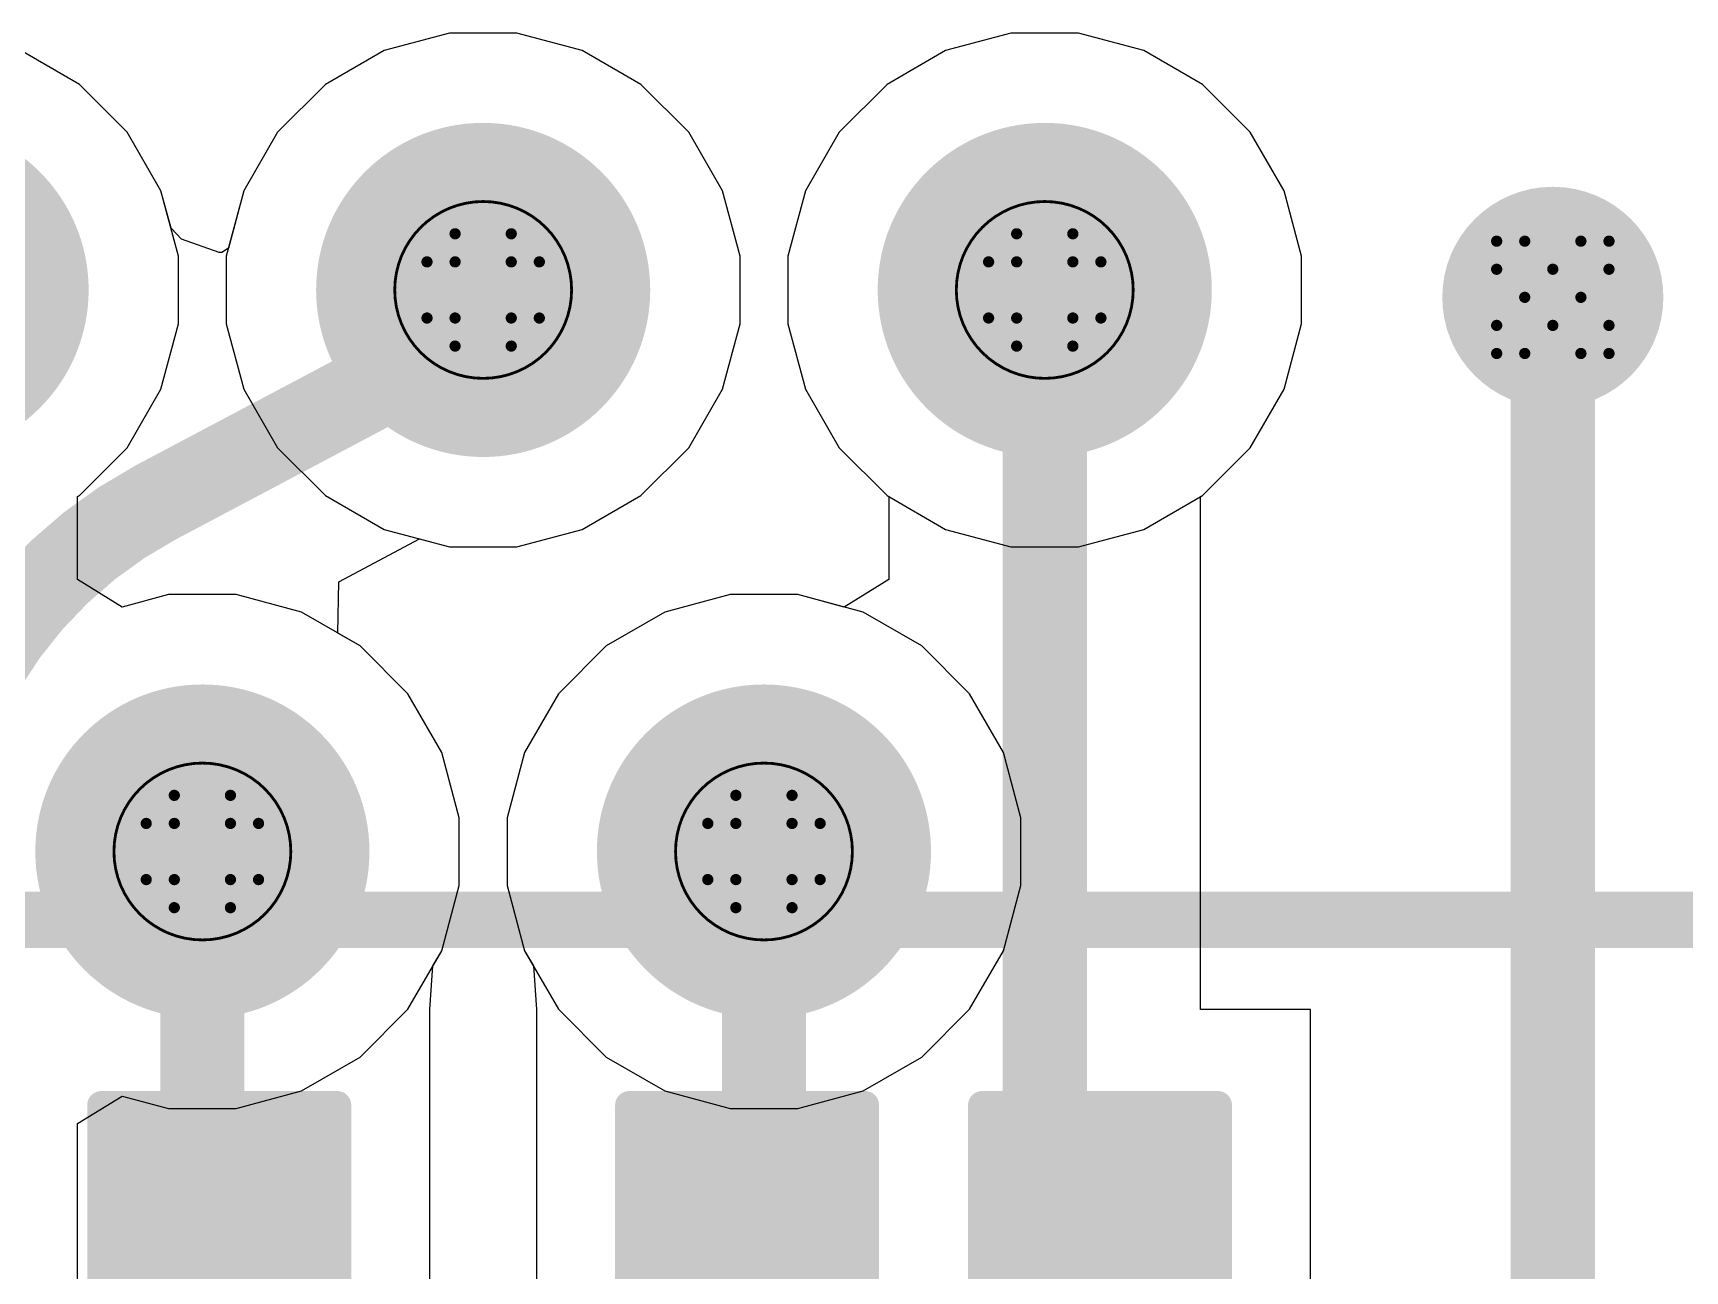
# Model space of a CAD drawing. Header units: inches. Extents: x 0 to 289, y 0 to 168.
# Drawn here: x 120.5 to 127.97, y 68.34 to 73.94 of the extents above; entities that cross this region are included whole.
import ezdxf

# ---------------------------------------------------------------- set-up
doc = ezdxf.new("R2010")
doc.units = ezdxf.units.IN
for name, color, linetype in [('Bottom Layer', 5, 'Continuous'), ('Bottom Overlay', 54, 'Continuous'), ('Bottom Paste', 16, 'Continuous'), ('Bottom Solder', 6, 'Continuous'), ('Dimension', 6, 'Continuous'), ('Drill Drawing', 1, 'Continuous'), ('Multi-Layer', 9, 'Continuous'), ('Pad Holes', 156, 'Continuous'), ('Top Layer', 1, 'Continuous'), ('Top Solder', 216, 'Continuous'), ('Via Holes', 16, 'Continuous')]:
    doc.layers.add(name, color=color, linetype=linetype)

# ---------------------------------------------------------------- blocks, each defined once
blk = doc.blocks.new('R___0603_B_8')
at = {"layer": 'Bottom Layer'}
for points in [[(-1.143, -0.4445), (-1.143, 0.4445), (-0.381, 0.4445), (-0.381, -0.4445)], [(0.381, -0.4445), (0.381, 0.4445), (1.143, 0.4445), (1.143, -0.4445)]]:
    blk.add_hatch(color=5, dxfattribs=at).paths.add_polyline_path(points)
at = {"layer": 'Bottom Paste'}
for points in [[(-1.143, -0.4445), (-1.143, 0.4445), (-0.381, 0.4445), (-0.381, -0.4445)], [(0.381, -0.4445), (0.381, 0.4445), (1.143, 0.4445), (1.143, -0.4445)]]:
    blk.add_hatch(color=16, dxfattribs=at).paths.add_polyline_path(points)
at = {"layer": 'Bottom Solder'}
for points in [[(-1.2446, -0.5461), (-1.2446, 0.5461), (-0.2794, 0.5461), (-0.2794, -0.5461)], [(0.2794, -0.5461), (0.2794, 0.5461), (1.2446, 0.5461), (1.2446, -0.5461)]]:
    blk.add_hatch(color=6, dxfattribs=at).paths.add_polyline_path(points)
at = {"layer": 'Bottom Overlay'}
for points in [[(-1.2192, -0.5334, 0.127, 0.127, 0), (-1.2192, 0.5334, 0.127, 0.127, 0)], [(1.2192, 0.5334, 0.127, 0.127, 0), (-1.2192, 0.5334, 0.127, 0.127, 0)], [(1.2192, -0.5334, 0.127, 0.127, 0), (1.2192, 0.5334, 0.127, 0.127, 0)], [(1.2192, -0.5334, 0.127, 0.127, 0), (-1.2192, -0.5334, 0.127, 0.127, 0)]]:
    blk.add_lwpolyline(points, format="xyseb", dxfattribs=at)
for points in [[(-1.25095, 0.5334, 0.0635, 0.0635, 1), (-1.18745, 0.5334, 0.0635, 0.0635, 1)], [(-1.25095, 0.5334, 0.0635, 0.0635, 1), (-1.18745, 0.5334, 0.0635, 0.0635, 1)], [(1.18745, 0.5334, 0.0635, 0.0635, 1), (1.25095, 0.5334, 0.0635, 0.0635, 1)], [(1.18745, 0.5334, 0.0635, 0.0635, 1), (1.25095, 0.5334, 0.0635, 0.0635, 1)], [(-1.25095, -0.5334, 0.0635, 0.0635, 1), (-1.18745, -0.5334, 0.0635, 0.0635, 1)], [(-1.25095, -0.5334, 0.0635, 0.0635, 1), (-1.18745, -0.5334, 0.0635, 0.0635, 1)], [(1.18745, -0.5334, 0.0635, 0.0635, 1), (1.25095, -0.5334, 0.0635, 0.0635, 1)], [(1.18745, -0.5334, 0.0635, 0.0635, 1), (1.25095, -0.5334, 0.0635, 0.0635, 1)]]:
    blk.add_lwpolyline(points, format="xyseb", close=True, dxfattribs=at)
blk = doc.blocks.new('R___0603_B_11')
at = {"layer": 'Bottom Layer'}
for points in [[(-1.143, -0.4445), (-1.143, 0.4445), (-0.381, 0.4445), (-0.381, -0.4445)], [(0.381, -0.4445), (0.381, 0.4445), (1.143, 0.4445), (1.143, -0.4445)]]:
    blk.add_hatch(color=5, dxfattribs=at).paths.add_polyline_path(points)
at = {"layer": 'Bottom Paste'}
for points in [[(-1.143, -0.4445), (-1.143, 0.4445), (-0.381, 0.4445), (-0.381, -0.4445)], [(0.381, -0.4445), (0.381, 0.4445), (1.143, 0.4445), (1.143, -0.4445)]]:
    blk.add_hatch(color=16, dxfattribs=at).paths.add_polyline_path(points)
at = {"layer": 'Bottom Solder'}
for points in [[(-1.2446, -0.5461), (-1.2446, 0.5461), (-0.2794, 0.5461), (-0.2794, -0.5461)], [(0.2794, -0.5461), (0.2794, 0.5461), (1.2446, 0.5461), (1.2446, -0.5461)]]:
    blk.add_hatch(color=6, dxfattribs=at).paths.add_polyline_path(points)
at = {"layer": 'Bottom Overlay'}
for points in [[(-1.2192, -0.5334, 0.127, 0.127, 0), (-1.2192, 0.5334, 0.127, 0.127, 0)], [(1.2192, 0.5334, 0.127, 0.127, 0), (-1.2192, 0.5334, 0.127, 0.127, 0)], [(1.2192, -0.5334, 0.127, 0.127, 0), (1.2192, 0.5334, 0.127, 0.127, 0)], [(1.2192, -0.5334, 0.127, 0.127, 0), (-1.2192, -0.5334, 0.127, 0.127, 0)]]:
    blk.add_lwpolyline(points, format="xyseb", dxfattribs=at)
for points in [[(-1.25095, 0.5334, 0.0635, 0.0635, 1), (-1.18745, 0.5334, 0.0635, 0.0635, 1)], [(-1.25095, 0.5334, 0.0635, 0.0635, 1), (-1.18745, 0.5334, 0.0635, 0.0635, 1)], [(1.18745, 0.5334, 0.0635, 0.0635, 1), (1.25095, 0.5334, 0.0635, 0.0635, 1)], [(1.18745, 0.5334, 0.0635, 0.0635, 1), (1.25095, 0.5334, 0.0635, 0.0635, 1)], [(-1.25095, -0.5334, 0.0635, 0.0635, 1), (-1.18745, -0.5334, 0.0635, 0.0635, 1)], [(-1.25095, -0.5334, 0.0635, 0.0635, 1), (-1.18745, -0.5334, 0.0635, 0.0635, 1)], [(1.18745, -0.5334, 0.0635, 0.0635, 1), (1.25095, -0.5334, 0.0635, 0.0635, 1)], [(1.18745, -0.5334, 0.0635, 0.0635, 1), (1.25095, -0.5334, 0.0635, 0.0635, 1)]]:
    blk.add_lwpolyline(points, format="xyseb", close=True, dxfattribs=at)
blk = doc.blocks.new('R___0603_B_13')
at = {"layer": 'Bottom Layer'}
for points in [[(-1.143, -0.4445), (-1.143, 0.4445), (-0.381, 0.4445), (-0.381, -0.4445)], [(0.381, -0.4445), (0.381, 0.4445), (1.143, 0.4445), (1.143, -0.4445)]]:
    blk.add_hatch(color=5, dxfattribs=at).paths.add_polyline_path(points)
at = {"layer": 'Bottom Paste'}
for points in [[(-1.143, -0.4445), (-1.143, 0.4445), (-0.381, 0.4445), (-0.381, -0.4445)], [(0.381, -0.4445), (0.381, 0.4445), (1.143, 0.4445), (1.143, -0.4445)]]:
    blk.add_hatch(color=16, dxfattribs=at).paths.add_polyline_path(points)
at = {"layer": 'Bottom Solder'}
for points in [[(-1.2446, -0.5461), (-1.2446, 0.5461), (-0.2794, 0.5461), (-0.2794, -0.5461)], [(0.2794, -0.5461), (0.2794, 0.5461), (1.2446, 0.5461), (1.2446, -0.5461)]]:
    blk.add_hatch(color=6, dxfattribs=at).paths.add_polyline_path(points)
at = {"layer": 'Bottom Overlay'}
for points in [[(-1.2192, -0.5334, 0.127, 0.127, 0), (-1.2192, 0.5334, 0.127, 0.127, 0)], [(1.2192, 0.5334, 0.127, 0.127, 0), (-1.2192, 0.5334, 0.127, 0.127, 0)], [(1.2192, -0.5334, 0.127, 0.127, 0), (1.2192, 0.5334, 0.127, 0.127, 0)], [(1.2192, -0.5334, 0.127, 0.127, 0), (-1.2192, -0.5334, 0.127, 0.127, 0)]]:
    blk.add_lwpolyline(points, format="xyseb", dxfattribs=at)
for points in [[(-1.25095, 0.5334, 0.0635, 0.0635, 1), (-1.18745, 0.5334, 0.0635, 0.0635, 1)], [(-1.25095, 0.5334, 0.0635, 0.0635, 1), (-1.18745, 0.5334, 0.0635, 0.0635, 1)], [(1.18745, 0.5334, 0.0635, 0.0635, 1), (1.25095, 0.5334, 0.0635, 0.0635, 1)], [(1.18745, 0.5334, 0.0635, 0.0635, 1), (1.25095, 0.5334, 0.0635, 0.0635, 1)], [(-1.25095, -0.5334, 0.0635, 0.0635, 1), (-1.18745, -0.5334, 0.0635, 0.0635, 1)], [(-1.25095, -0.5334, 0.0635, 0.0635, 1), (-1.18745, -0.5334, 0.0635, 0.0635, 1)], [(1.18745, -0.5334, 0.0635, 0.0635, 1), (1.25095, -0.5334, 0.0635, 0.0635, 1)], [(1.18745, -0.5334, 0.0635, 0.0635, 1), (1.25095, -0.5334, 0.0635, 0.0635, 1)]]:
    blk.add_lwpolyline(points, format="xyseb", close=True, dxfattribs=at)
blk = doc.blocks.new('NE8FBV_C5_LED_53')
at = {"layer": 'Bottom Layer'}
h = blk.add_hatch(color=5, dxfattribs=at)
edge = h.paths.add_edge_path()
edge.add_arc((-0.325, -1.36), 0.654, 0, 360)
h = blk.add_hatch(color=5, dxfattribs=at)
edge = h.paths.add_edge_path()
edge.add_arc((2.215, -1.36), 0.654, 0, 360)
h = blk.add_hatch(color=5, dxfattribs=at)
edge = h.paths.add_edge_path()
edge.add_arc((4.755, -1.36), 0.654, 0, 360)
h = blk.add_hatch(color=5, dxfattribs=at)
edge = h.paths.add_edge_path()
edge.add_arc((0.945, -3.9), 0.654, 0, 360)
h = blk.add_hatch(color=5, dxfattribs=at)
edge = h.paths.add_edge_path()
edge.add_arc((3.485, -3.9), 0.654, 0, 360)
at = {"layer": 'Bottom Solder'}
h = blk.add_hatch(color=6, dxfattribs=at)
edge = h.paths.add_edge_path()
edge.add_arc((-0.325, -1.36), 0.7556, 0, 360)
h = blk.add_hatch(color=6, dxfattribs=at)
edge = h.paths.add_edge_path()
edge.add_arc((2.215, -1.36), 0.7556, 0, 360)
h = blk.add_hatch(color=6, dxfattribs=at)
edge = h.paths.add_edge_path()
edge.add_arc((4.755, -1.36), 0.7556, 0, 360)
h = blk.add_hatch(color=6, dxfattribs=at)
edge = h.paths.add_edge_path()
edge.add_arc((0.945, -3.9), 0.7556, 0, 360)
h = blk.add_hatch(color=6, dxfattribs=at)
edge = h.paths.add_edge_path()
edge.add_arc((3.485, -3.9), 0.7556, 0, 360)
at = {"layer": 'Multi-Layer'}
h = blk.add_hatch(color=9, dxfattribs=at)
edge = h.paths.add_edge_path()
edge.add_arc((-0.325, -1.36), 0.654, 0, 360)
h = blk.add_hatch(color=9, dxfattribs=at)
edge = h.paths.add_edge_path()
edge.add_arc((2.215, -1.36), 0.654, 0, 360)
h = blk.add_hatch(color=9, dxfattribs=at)
edge = h.paths.add_edge_path()
edge.add_arc((4.755, -1.36), 0.654, 0, 360)
h = blk.add_hatch(color=9, dxfattribs=at)
edge = h.paths.add_edge_path()
edge.add_arc((0.945, -3.9), 0.654, 0, 360)
h = blk.add_hatch(color=9, dxfattribs=at)
edge = h.paths.add_edge_path()
edge.add_arc((3.485, -3.9), 0.654, 0, 360)
at = {"layer": 'Pad Holes'}
h = blk.add_hatch(color=7, dxfattribs=at)
edge = h.paths.add_edge_path()
edge.add_arc((2.215, -1.36), 0.4, 0, 360)
h = blk.add_hatch(color=7, dxfattribs=at)
edge = h.paths.add_edge_path()
edge.add_arc((4.755, -1.36), 0.4, 0, 360)
h = blk.add_hatch(color=7, dxfattribs=at)
edge = h.paths.add_edge_path()
edge.add_arc((0.945, -3.9), 0.4, 0, 360)
h = blk.add_hatch(color=7, dxfattribs=at)
edge = h.paths.add_edge_path()
edge.add_arc((3.485, -3.9), 0.4, 0, 360)
at = {"layer": 'Top Layer'}
h = blk.add_hatch(color=1, dxfattribs=at)
edge = h.paths.add_edge_path()
edge.add_arc((-0.325, -1.36), 0.654, 0, 360)
h = blk.add_hatch(color=1, dxfattribs=at)
edge = h.paths.add_edge_path()
edge.add_arc((2.215, -1.36), 0.654, 0, 360)
h = blk.add_hatch(color=1, dxfattribs=at)
edge = h.paths.add_edge_path()
edge.add_arc((4.755, -1.36), 0.654, 0, 360)
h = blk.add_hatch(color=1, dxfattribs=at)
edge = h.paths.add_edge_path()
edge.add_arc((0.945, -3.9), 0.654, 0, 360)
h = blk.add_hatch(color=1, dxfattribs=at)
edge = h.paths.add_edge_path()
edge.add_arc((3.485, -3.9), 0.654, 0, 360)
at = {"layer": 'Top Solder'}
h = blk.add_hatch(color=216, dxfattribs=at)
edge = h.paths.add_edge_path()
edge.add_arc((-0.325, -1.36), 0.7556, 0, 360)
h = blk.add_hatch(color=216, dxfattribs=at)
edge = h.paths.add_edge_path()
edge.add_arc((2.215, -1.36), 0.7556, 0, 360)
h = blk.add_hatch(color=216, dxfattribs=at)
edge = h.paths.add_edge_path()
edge.add_arc((4.755, -1.36), 0.7556, 0, 360)
h = blk.add_hatch(color=216, dxfattribs=at)
edge = h.paths.add_edge_path()
edge.add_arc((0.945, -3.9), 0.7556, 0, 360)
h = blk.add_hatch(color=216, dxfattribs=at)
edge = h.paths.add_edge_path()
edge.add_arc((3.485, -3.9), 0.7556, 0, 360)

msp = doc.modelspace()

# ---------------------------------------------------------------- hatches: boundary and pattern name
at = {"layer": 'Bottom Layer'}
h = msp.add_hatch(color=5, dxfattribs=at)
edge = h.paths.add_edge_path()
edge.add_arc((127.373, 72.7416), 0.5, 0, 360)
at = {"layer": 'Top Layer'}
h = msp.add_hatch(color=1, dxfattribs=at)
edge = h.paths.add_edge_path()
edge.add_arc((127.373, 72.7416), 0.5, 0, 360)
at = {"layer": 'Via Holes'}
h = msp.add_hatch(color=7, dxfattribs=at)
edge = h.paths.add_edge_path()
edge.add_arc((127.373, 72.7416), 0.25, 0, 360)

# ---------------------------------------------------------------- linework, layer by layer
at = {"layer": 'Bottom Layer'}
for p, q in [((122.382, 73.937), (122.0865, 73.8578)), ((122.688, 73.937), (122.382, 73.937)), ((122.9835, 73.8578), (122.688, 73.937)), ((124.922, 73.937), (124.6265, 73.8578)), ((125.228, 73.937), (124.922, 73.937)), ((125.5235, 73.8578), (125.228, 73.937)), ((120.7085, 73.7048), (120.4435, 73.8578)), ((122.0865, 73.8578), (121.8215, 73.7048)), ((123.2485, 73.7048), (122.9835, 73.8578)), ((124.6265, 73.8578), (124.3615, 73.7048)), ((125.7885, 73.7048), (125.5235, 73.8578)), ((120.9248, 73.4885), (120.7085, 73.7048)), ((121.8215, 73.7048), (121.6052, 73.4885)), ((123.4648, 73.4885), (123.2485, 73.7048)), ((124.3615, 73.7048), (124.1452, 73.4885)), ((126.0048, 73.4885), (125.7885, 73.7048)), ((121.0778, 73.2235), (120.9248, 73.4885)), ((121.6052, 73.4885), (121.4522, 73.2235)), ((123.6178, 73.2235), (123.4648, 73.4885)), ((124.1452, 73.4885), (123.9922, 73.2235)), ((126.1578, 73.2235), (126.0048, 73.4885)), ((121.157, 72.928), (121.0778, 73.2235)), ((121.4522, 73.2235), (121.373, 72.928)), ((123.697, 72.928), (123.6178, 73.2235)), ((123.9922, 73.2235), (123.913, 72.928)), ((126.237, 72.928), (126.1578, 73.2235)), ((121.157, 72.622), (121.157, 72.928)), ((121.373, 72.928), (121.373, 72.622)), ((123.697, 72.622), (123.697, 72.928)), ((123.913, 72.928), (123.913, 72.622)), ((126.237, 72.622), (126.237, 72.928)), ((121.0778, 72.3265), (121.157, 72.622)), ((121.373, 72.622), (121.4522, 72.3265)), ((123.6178, 72.3265), (123.697, 72.622)), ((123.913, 72.622), (123.9922, 72.3265)), ((126.1578, 72.3265), (126.237, 72.622)), ((120.9248, 72.0615), (121.0778, 72.3265)), ((121.4522, 72.3265), (121.6052, 72.0615)), ((123.4648, 72.0615), (123.6178, 72.3265)), ((123.9922, 72.3265), (124.1452, 72.0615)), ((126.0048, 72.0615), (126.1578, 72.3265)), ((120.7085, 71.8452), (120.9248, 72.0615)), ((121.6052, 72.0615), (121.8215, 71.8452)), ((123.2485, 71.8452), (123.4648, 72.0615)), ((124.1452, 72.0615), (124.3615, 71.8452)), ((125.7885, 71.8452), (126.0048, 72.0615)), ((120.6995, 71.84), (120.7085, 71.8452)), ((120.6995, 71.4647), (120.6995, 71.84)), ((121.8215, 71.8452), (122.0865, 71.6922)), ((122.9835, 71.6922), (123.2485, 71.8452)), ((124.3615, 71.8452), (124.3705, 71.84)), ((124.3705, 71.84), (124.3705, 71.4647)), ((125.7795, 71.84), (125.7885, 71.8452)), ((125.7795, 69.5198), (125.7795, 71.84)), ((122.0865, 71.6922), (122.382, 71.613)), ((122.688, 71.613), (122.9835, 71.6922)), ((122.382, 71.613), (122.688, 71.613)), ((120.9027, 71.3409), (120.6995, 71.4647)), ((124.3705, 71.4647), (124.1673, 71.3409)), ((121.112, 71.397), (120.9027, 71.3409)), ((121.418, 71.397), (121.112, 71.397)), ((121.7135, 71.3178), (121.418, 71.397)), ((123.652, 71.397), (123.3565, 71.3178)), ((123.958, 71.397), (123.652, 71.397)), ((124.1673, 71.3409), (123.958, 71.397)), ((121.9785, 71.1648), (121.7135, 71.3178)), ((123.3565, 71.3178), (123.0915, 71.1648)), ((122.1948, 70.9485), (121.9785, 71.1648)), ((123.0915, 71.1648), (122.8752, 70.9485)), ((122.3478, 70.6835), (122.1948, 70.9485)), ((122.8752, 70.9485), (122.7222, 70.6835)), ((122.427, 70.388), (122.3478, 70.6835)), ((122.7222, 70.6835), (122.643, 70.388)), ((122.427, 70.082), (122.427, 70.388)), ((122.643, 70.388), (122.643, 70.082)), ((122.3478, 69.7865), (122.427, 70.082)), ((122.643, 70.082), (122.7222, 69.7865)), ((122.3078, 69.7172), (122.3478, 69.7865)), ((122.7222, 69.7865), (122.7622, 69.7172)), ((122.2937, 69.5198), (122.3078, 69.7172)), ((122.7622, 69.7172), (122.7763, 69.5198)), ((122.2937, 67.7418), (122.2937, 69.5198)), ((122.2937, 69.5198), (122.2937, 69.5198)), ((122.2937, 69.5198), (122.2937, 69.5198)), ((122.7763, 69.5198), (122.7763, 69.5198)), ((122.7763, 69.5198), (122.7763, 69.5198)), ((122.7763, 69.5198), (122.7763, 67.7418)), ((126.2775, 69.5198), (125.7795, 69.5198)), ((126.2775, 67.7418), (126.2775, 69.5198))]:
    msp.add_line(p, q, dxfattribs=at)
for points in [[(125.075, 68.8808, 0.381, 0.381, 0), (125.075, 72.775, 0.381, 0.381, 0)], [(127.373, 67.183, 0.381, 0.381, 0), (127.373, 72.7416, 0.381, 0.381, 0)], [(121.265, 68.707, 0.381, 0.381, 0), (121.265, 70.235, 0.381, 0.381, 0)], [(123.805, 68.707, 0.381, 0.381, 0), (123.805, 70.235, 0.381, 0.381, 0)], [(125.075, 68.8808, 0.381, 0.381, 0), (125.325, 68.6308, 0.381, 0.381, 0)], [(121.265, 68.707, 0.381, 0.381, 0), (121.3412, 68.6308, 0.381, 0.381, 0)], [(123.7288, 68.6308, 0.381, 0.381, 0), (123.805, 68.707, 0.381, 0.381, 0)]]:
    msp.add_lwpolyline(points, format="xyseb", dxfattribs=at)
for points in [[(124.9798, 72.775, 0.1905, 0.1905, 1), (125.1703, 72.775, 0.1905, 0.1905, 1)], [(127.2777, 72.7416, 0.1905, 0.1905, 1), (127.4682, 72.7416, 0.1905, 0.1905, 1)], [(121.1698, 70.235, 0.1905, 0.1905, 1), (121.3603, 70.235, 0.1905, 0.1905, 1)], [(123.7098, 70.235, 0.1905, 0.1905, 1), (123.9003, 70.235, 0.1905, 0.1905, 1)], [(124.9798, 68.8808, 0.1905, 0.1905, 1), (125.1703, 68.8808, 0.1905, 0.1905, 1)], [(124.9798, 68.8808, 0.1905, 0.1905, 1), (125.1703, 68.8808, 0.1905, 0.1905, 1)], [(121.1698, 68.707, 0.1905, 0.1905, 1), (121.3603, 68.707, 0.1905, 0.1905, 1)], [(121.1698, 68.707, 0.1905, 0.1905, 1), (121.3603, 68.707, 0.1905, 0.1905, 1)], [(123.7098, 68.707, 0.1905, 0.1905, 1), (123.9003, 68.707, 0.1905, 0.1905, 1)], [(123.7098, 68.707, 0.1905, 0.1905, 1), (123.9003, 68.707, 0.1905, 0.1905, 1)], [(121.246, 68.6308, 0.1905, 0.1905, 1), (121.4365, 68.6308, 0.1905, 0.1905, 1)], [(123.6336, 68.6308, 0.1905, 0.1905, 1), (123.8241, 68.6308, 0.1905, 0.1905, 1)], [(125.2297, 68.6308, 0.1905, 0.1905, 1), (125.4202, 68.6308, 0.1905, 0.1905, 1)]]:
    msp.add_lwpolyline(points, format="xyseb", close=True, dxfattribs=at)
at = {"layer": 'Bottom Overlay'}
msp.add_lwpolyline([(117.1702, 69.9262, 0.254, 0.254, 0), (129.54, 69.9262, 0.254, 0.254, 0)], format="xyseb", dxfattribs=at)
at = {"layer": 'Dimension'}
for points in [[(122.935, 72.775, 0.0127, 0.0127, 1), (122.135, 72.775, 0.0127, 0.0127, 1)], [(125.475, 72.775, 0.0127, 0.0127, 1), (124.675, 72.775, 0.0127, 0.0127, 1)], [(122.1318, 72.775, 0.00635, 0.00635, 1), (122.1382, 72.775, 0.00635, 0.00635, 1)], [(122.9318, 72.775, 0.00635, 0.00635, 1), (122.9382, 72.775, 0.00635, 0.00635, 1)], [(124.6718, 72.775, 0.00635, 0.00635, 1), (124.6782, 72.775, 0.00635, 0.00635, 1)], [(125.4718, 72.775, 0.00635, 0.00635, 1), (125.4782, 72.775, 0.00635, 0.00635, 1)], [(121.665, 70.235, 0.0127, 0.0127, 1), (120.865, 70.235, 0.0127, 0.0127, 1)], [(124.205, 70.235, 0.0127, 0.0127, 1), (123.405, 70.235, 0.0127, 0.0127, 1)], [(120.8618, 70.235, 0.00635, 0.00635, 1), (120.8682, 70.235, 0.00635, 0.00635, 1)], [(121.6618, 70.235, 0.00635, 0.00635, 1), (121.6682, 70.235, 0.00635, 0.00635, 1)], [(123.4018, 70.235, 0.00635, 0.00635, 1), (123.4082, 70.235, 0.00635, 0.00635, 1)], [(124.2018, 70.235, 0.00635, 0.00635, 1), (124.2082, 70.235, 0.00635, 0.00635, 1)]]:
    msp.add_lwpolyline(points, format="xyseb", close=True, dxfattribs=at)
at = {"layer": 'Drill Drawing'}
for points in [[(122.408, 72.902, 0.0508, 0.0508, 0), (122.408, 73.029, 0.0508, 0.0508, 0)], [(122.408, 73.029, 0.0508, 0.0508, 0), (122.662, 73.029, 0.0508, 0.0508, 0)], [(122.662, 72.902, 0.0508, 0.0508, 0), (122.662, 73.029, 0.0508, 0.0508, 0)], [(124.948, 72.902, 0.0508, 0.0508, 0), (124.948, 73.029, 0.0508, 0.0508, 0)], [(124.948, 73.029, 0.0508, 0.0508, 0), (125.202, 73.029, 0.0508, 0.0508, 0)], [(125.202, 72.902, 0.0508, 0.0508, 0), (125.202, 73.029, 0.0508, 0.0508, 0)], [(127.119, 72.8686, 0.0508, 0.0508, 0), (127.119, 72.9956, 0.0508, 0.0508, 0)], [(127.119, 72.9956, 0.0508, 0.0508, 0), (127.246, 72.9956, 0.0508, 0.0508, 0)], [(127.246, 72.9956, 0.0508, 0.0508, 0), (127.373, 72.8686, 0.0508, 0.0508, 0)], [(127.373, 72.8686, 0.0508, 0.0508, 0), (127.5, 72.9956, 0.0508, 0.0508, 0)], [(127.5, 72.9956, 0.0508, 0.0508, 0), (127.627, 72.9956, 0.0508, 0.0508, 0)], [(127.627, 72.8686, 0.0508, 0.0508, 0), (127.627, 72.9956, 0.0508, 0.0508, 0)], [(122.281, 72.648, 0.0508, 0.0508, 0), (122.281, 72.902, 0.0508, 0.0508, 0)], [(122.281, 72.902, 0.0508, 0.0508, 0), (122.408, 72.902, 0.0508, 0.0508, 0)], [(122.662, 72.902, 0.0508, 0.0508, 0), (122.789, 72.902, 0.0508, 0.0508, 0)], [(122.789, 72.648, 0.0508, 0.0508, 0), (122.789, 72.902, 0.0508, 0.0508, 0)], [(124.821, 72.648, 0.0508, 0.0508, 0), (124.821, 72.902, 0.0508, 0.0508, 0)], [(124.821, 72.902, 0.0508, 0.0508, 0), (124.948, 72.902, 0.0508, 0.0508, 0)], [(125.202, 72.902, 0.0508, 0.0508, 0), (125.329, 72.902, 0.0508, 0.0508, 0)], [(125.329, 72.648, 0.0508, 0.0508, 0), (125.329, 72.902, 0.0508, 0.0508, 0)], [(127.119, 72.8686, 0.0508, 0.0508, 0), (127.246, 72.7416, 0.0508, 0.0508, 0)], [(127.5, 72.7416, 0.0508, 0.0508, 0), (127.627, 72.8686, 0.0508, 0.0508, 0)], [(127.119, 72.6146, 0.0508, 0.0508, 0), (127.246, 72.7416, 0.0508, 0.0508, 0)], [(127.5, 72.7416, 0.0508, 0.0508, 0), (127.627, 72.6146, 0.0508, 0.0508, 0)], [(122.281, 72.648, 0.0508, 0.0508, 0), (122.408, 72.648, 0.0508, 0.0508, 0)], [(122.408, 72.521, 0.0508, 0.0508, 0), (122.408, 72.648, 0.0508, 0.0508, 0)], [(122.662, 72.648, 0.0508, 0.0508, 0), (122.789, 72.648, 0.0508, 0.0508, 0)], [(122.662, 72.521, 0.0508, 0.0508, 0), (122.662, 72.648, 0.0508, 0.0508, 0)], [(124.821, 72.648, 0.0508, 0.0508, 0), (124.948, 72.648, 0.0508, 0.0508, 0)], [(124.948, 72.521, 0.0508, 0.0508, 0), (124.948, 72.648, 0.0508, 0.0508, 0)], [(125.202, 72.648, 0.0508, 0.0508, 0), (125.329, 72.648, 0.0508, 0.0508, 0)], [(125.202, 72.521, 0.0508, 0.0508, 0), (125.202, 72.648, 0.0508, 0.0508, 0)], [(127.119, 72.4876, 0.0508, 0.0508, 0), (127.119, 72.6146, 0.0508, 0.0508, 0)], [(127.246, 72.4876, 0.0508, 0.0508, 0), (127.373, 72.6146, 0.0508, 0.0508, 0)], [(127.373, 72.6146, 0.0508, 0.0508, 0), (127.5, 72.4876, 0.0508, 0.0508, 0)], [(127.627, 72.4876, 0.0508, 0.0508, 0), (127.627, 72.6146, 0.0508, 0.0508, 0)], [(122.408, 72.521, 0.0508, 0.0508, 0), (122.662, 72.521, 0.0508, 0.0508, 0)], [(124.948, 72.521, 0.0508, 0.0508, 0), (125.202, 72.521, 0.0508, 0.0508, 0)], [(127.119, 72.4876, 0.0508, 0.0508, 0), (127.246, 72.4876, 0.0508, 0.0508, 0)], [(127.5, 72.4876, 0.0508, 0.0508, 0), (127.627, 72.4876, 0.0508, 0.0508, 0)], [(121.138, 70.362, 0.0508, 0.0508, 0), (121.138, 70.489, 0.0508, 0.0508, 0)], [(121.138, 70.489, 0.0508, 0.0508, 0), (121.392, 70.489, 0.0508, 0.0508, 0)], [(121.392, 70.362, 0.0508, 0.0508, 0), (121.392, 70.489, 0.0508, 0.0508, 0)], [(123.678, 70.362, 0.0508, 0.0508, 0), (123.678, 70.489, 0.0508, 0.0508, 0)], [(123.678, 70.489, 0.0508, 0.0508, 0), (123.932, 70.489, 0.0508, 0.0508, 0)], [(123.932, 70.362, 0.0508, 0.0508, 0), (123.932, 70.489, 0.0508, 0.0508, 0)], [(121.011, 70.108, 0.0508, 0.0508, 0), (121.011, 70.362, 0.0508, 0.0508, 0)], [(121.011, 70.362, 0.0508, 0.0508, 0), (121.138, 70.362, 0.0508, 0.0508, 0)], [(121.392, 70.362, 0.0508, 0.0508, 0), (121.519, 70.362, 0.0508, 0.0508, 0)], [(121.519, 70.108, 0.0508, 0.0508, 0), (121.519, 70.362, 0.0508, 0.0508, 0)], [(123.551, 70.108, 0.0508, 0.0508, 0), (123.551, 70.362, 0.0508, 0.0508, 0)], [(123.551, 70.362, 0.0508, 0.0508, 0), (123.678, 70.362, 0.0508, 0.0508, 0)], [(123.932, 70.362, 0.0508, 0.0508, 0), (124.059, 70.362, 0.0508, 0.0508, 0)], [(124.059, 70.108, 0.0508, 0.0508, 0), (124.059, 70.362, 0.0508, 0.0508, 0)], [(121.011, 70.108, 0.0508, 0.0508, 0), (121.138, 70.108, 0.0508, 0.0508, 0)], [(121.138, 69.981, 0.0508, 0.0508, 0), (121.138, 70.108, 0.0508, 0.0508, 0)], [(121.392, 70.108, 0.0508, 0.0508, 0), (121.519, 70.108, 0.0508, 0.0508, 0)], [(121.392, 69.981, 0.0508, 0.0508, 0), (121.392, 70.108, 0.0508, 0.0508, 0)], [(123.551, 70.108, 0.0508, 0.0508, 0), (123.678, 70.108, 0.0508, 0.0508, 0)], [(123.678, 69.981, 0.0508, 0.0508, 0), (123.678, 70.108, 0.0508, 0.0508, 0)], [(123.932, 70.108, 0.0508, 0.0508, 0), (124.059, 70.108, 0.0508, 0.0508, 0)], [(123.932, 69.981, 0.0508, 0.0508, 0), (123.932, 70.108, 0.0508, 0.0508, 0)], [(121.138, 69.981, 0.0508, 0.0508, 0), (121.392, 69.981, 0.0508, 0.0508, 0)], [(123.678, 69.981, 0.0508, 0.0508, 0), (123.932, 69.981, 0.0508, 0.0508, 0)]]:
    msp.add_lwpolyline(points, format="xyseb", dxfattribs=at)
for points in [[(122.3953, 73.029, 0.0254, 0.0254, 1), (122.4207, 73.029, 0.0254, 0.0254, 1)], [(122.3953, 73.029, 0.0254, 0.0254, 1), (122.4207, 73.029, 0.0254, 0.0254, 1)], [(122.6493, 73.029, 0.0254, 0.0254, 1), (122.6747, 73.029, 0.0254, 0.0254, 1)], [(122.6493, 73.029, 0.0254, 0.0254, 1), (122.6747, 73.029, 0.0254, 0.0254, 1)], [(124.9353, 73.029, 0.0254, 0.0254, 1), (124.9607, 73.029, 0.0254, 0.0254, 1)], [(124.9353, 73.029, 0.0254, 0.0254, 1), (124.9607, 73.029, 0.0254, 0.0254, 1)], [(125.1893, 73.029, 0.0254, 0.0254, 1), (125.2147, 73.029, 0.0254, 0.0254, 1)], [(125.1893, 73.029, 0.0254, 0.0254, 1), (125.2147, 73.029, 0.0254, 0.0254, 1)], [(127.1063, 72.9956, 0.0254, 0.0254, 1), (127.1317, 72.9956, 0.0254, 0.0254, 1)], [(127.1063, 72.9956, 0.0254, 0.0254, 1), (127.1317, 72.9956, 0.0254, 0.0254, 1)], [(127.2333, 72.9956, 0.0254, 0.0254, 1), (127.2587, 72.9956, 0.0254, 0.0254, 1)], [(127.2333, 72.9956, 0.0254, 0.0254, 1), (127.2587, 72.9956, 0.0254, 0.0254, 1)], [(127.4873, 72.9956, 0.0254, 0.0254, 1), (127.5127, 72.9956, 0.0254, 0.0254, 1)], [(127.4873, 72.9956, 0.0254, 0.0254, 1), (127.5127, 72.9956, 0.0254, 0.0254, 1)], [(127.6143, 72.9956, 0.0254, 0.0254, 1), (127.6397, 72.9956, 0.0254, 0.0254, 1)], [(127.6143, 72.9956, 0.0254, 0.0254, 1), (127.6397, 72.9956, 0.0254, 0.0254, 1)], [(122.2683, 72.902, 0.0254, 0.0254, 1), (122.2937, 72.902, 0.0254, 0.0254, 1)], [(122.2683, 72.902, 0.0254, 0.0254, 1), (122.2937, 72.902, 0.0254, 0.0254, 1)], [(122.3953, 72.902, 0.0254, 0.0254, 1), (122.4207, 72.902, 0.0254, 0.0254, 1)], [(122.3953, 72.902, 0.0254, 0.0254, 1), (122.4207, 72.902, 0.0254, 0.0254, 1)], [(122.6493, 72.902, 0.0254, 0.0254, 1), (122.6747, 72.902, 0.0254, 0.0254, 1)], [(122.6493, 72.902, 0.0254, 0.0254, 1), (122.6747, 72.902, 0.0254, 0.0254, 1)], [(122.7763, 72.902, 0.0254, 0.0254, 1), (122.8017, 72.902, 0.0254, 0.0254, 1)], [(122.7763, 72.902, 0.0254, 0.0254, 1), (122.8017, 72.902, 0.0254, 0.0254, 1)], [(124.8083, 72.902, 0.0254, 0.0254, 1), (124.8337, 72.902, 0.0254, 0.0254, 1)], [(124.8083, 72.902, 0.0254, 0.0254, 1), (124.8337, 72.902, 0.0254, 0.0254, 1)], [(124.9353, 72.902, 0.0254, 0.0254, 1), (124.9607, 72.902, 0.0254, 0.0254, 1)], [(124.9353, 72.902, 0.0254, 0.0254, 1), (124.9607, 72.902, 0.0254, 0.0254, 1)], [(125.1893, 72.902, 0.0254, 0.0254, 1), (125.2147, 72.902, 0.0254, 0.0254, 1)], [(125.1893, 72.902, 0.0254, 0.0254, 1), (125.2147, 72.902, 0.0254, 0.0254, 1)], [(125.3163, 72.902, 0.0254, 0.0254, 1), (125.3417, 72.902, 0.0254, 0.0254, 1)], [(125.3163, 72.902, 0.0254, 0.0254, 1), (125.3417, 72.902, 0.0254, 0.0254, 1)], [(127.1063, 72.8686, 0.0254, 0.0254, 1), (127.1317, 72.8686, 0.0254, 0.0254, 1)], [(127.1063, 72.8686, 0.0254, 0.0254, 1), (127.1317, 72.8686, 0.0254, 0.0254, 1)], [(127.3603, 72.8686, 0.0254, 0.0254, 1), (127.3857, 72.8686, 0.0254, 0.0254, 1)], [(127.3603, 72.8686, 0.0254, 0.0254, 1), (127.3857, 72.8686, 0.0254, 0.0254, 1)], [(127.6143, 72.8686, 0.0254, 0.0254, 1), (127.6397, 72.8686, 0.0254, 0.0254, 1)], [(127.6143, 72.8686, 0.0254, 0.0254, 1), (127.6397, 72.8686, 0.0254, 0.0254, 1)], [(127.2333, 72.7416, 0.0254, 0.0254, 1), (127.2587, 72.7416, 0.0254, 0.0254, 1)], [(127.2333, 72.7416, 0.0254, 0.0254, 1), (127.2587, 72.7416, 0.0254, 0.0254, 1)], [(127.4873, 72.7416, 0.0254, 0.0254, 1), (127.5127, 72.7416, 0.0254, 0.0254, 1)], [(127.4873, 72.7416, 0.0254, 0.0254, 1), (127.5127, 72.7416, 0.0254, 0.0254, 1)], [(122.2683, 72.648, 0.0254, 0.0254, 1), (122.2937, 72.648, 0.0254, 0.0254, 1)], [(122.2683, 72.648, 0.0254, 0.0254, 1), (122.2937, 72.648, 0.0254, 0.0254, 1)], [(122.3953, 72.648, 0.0254, 0.0254, 1), (122.4207, 72.648, 0.0254, 0.0254, 1)], [(122.3953, 72.648, 0.0254, 0.0254, 1), (122.4207, 72.648, 0.0254, 0.0254, 1)], [(122.6493, 72.648, 0.0254, 0.0254, 1), (122.6747, 72.648, 0.0254, 0.0254, 1)], [(122.6493, 72.648, 0.0254, 0.0254, 1), (122.6747, 72.648, 0.0254, 0.0254, 1)], [(122.7763, 72.648, 0.0254, 0.0254, 1), (122.8017, 72.648, 0.0254, 0.0254, 1)], [(122.7763, 72.648, 0.0254, 0.0254, 1), (122.8017, 72.648, 0.0254, 0.0254, 1)], [(124.8083, 72.648, 0.0254, 0.0254, 1), (124.8337, 72.648, 0.0254, 0.0254, 1)], [(124.8083, 72.648, 0.0254, 0.0254, 1), (124.8337, 72.648, 0.0254, 0.0254, 1)], [(124.9353, 72.648, 0.0254, 0.0254, 1), (124.9607, 72.648, 0.0254, 0.0254, 1)], [(124.9353, 72.648, 0.0254, 0.0254, 1), (124.9607, 72.648, 0.0254, 0.0254, 1)], [(125.1893, 72.648, 0.0254, 0.0254, 1), (125.2147, 72.648, 0.0254, 0.0254, 1)], [(125.1893, 72.648, 0.0254, 0.0254, 1), (125.2147, 72.648, 0.0254, 0.0254, 1)], [(125.3163, 72.648, 0.0254, 0.0254, 1), (125.3417, 72.648, 0.0254, 0.0254, 1)], [(125.3163, 72.648, 0.0254, 0.0254, 1), (125.3417, 72.648, 0.0254, 0.0254, 1)], [(127.1063, 72.6146, 0.0254, 0.0254, 1), (127.1317, 72.6146, 0.0254, 0.0254, 1)], [(127.1063, 72.6146, 0.0254, 0.0254, 1), (127.1317, 72.6146, 0.0254, 0.0254, 1)], [(127.3603, 72.6146, 0.0254, 0.0254, 1), (127.3857, 72.6146, 0.0254, 0.0254, 1)], [(127.3603, 72.6146, 0.0254, 0.0254, 1), (127.3857, 72.6146, 0.0254, 0.0254, 1)], [(127.6143, 72.6146, 0.0254, 0.0254, 1), (127.6397, 72.6146, 0.0254, 0.0254, 1)], [(127.6143, 72.6146, 0.0254, 0.0254, 1), (127.6397, 72.6146, 0.0254, 0.0254, 1)], [(122.3953, 72.521, 0.0254, 0.0254, 1), (122.4207, 72.521, 0.0254, 0.0254, 1)], [(122.3953, 72.521, 0.0254, 0.0254, 1), (122.4207, 72.521, 0.0254, 0.0254, 1)], [(122.6493, 72.521, 0.0254, 0.0254, 1), (122.6747, 72.521, 0.0254, 0.0254, 1)], [(122.6493, 72.521, 0.0254, 0.0254, 1), (122.6747, 72.521, 0.0254, 0.0254, 1)], [(124.9353, 72.521, 0.0254, 0.0254, 1), (124.9607, 72.521, 0.0254, 0.0254, 1)], [(124.9353, 72.521, 0.0254, 0.0254, 1), (124.9607, 72.521, 0.0254, 0.0254, 1)], [(125.1893, 72.521, 0.0254, 0.0254, 1), (125.2147, 72.521, 0.0254, 0.0254, 1)], [(125.1893, 72.521, 0.0254, 0.0254, 1), (125.2147, 72.521, 0.0254, 0.0254, 1)], [(127.1063, 72.4876, 0.0254, 0.0254, 1), (127.1317, 72.4876, 0.0254, 0.0254, 1)], [(127.1063, 72.4876, 0.0254, 0.0254, 1), (127.1317, 72.4876, 0.0254, 0.0254, 1)], [(127.2333, 72.4876, 0.0254, 0.0254, 1), (127.2587, 72.4876, 0.0254, 0.0254, 1)], [(127.2333, 72.4876, 0.0254, 0.0254, 1), (127.2587, 72.4876, 0.0254, 0.0254, 1)], [(127.4873, 72.4876, 0.0254, 0.0254, 1), (127.5127, 72.4876, 0.0254, 0.0254, 1)], [(127.4873, 72.4876, 0.0254, 0.0254, 1), (127.5127, 72.4876, 0.0254, 0.0254, 1)], [(127.6143, 72.4876, 0.0254, 0.0254, 1), (127.6397, 72.4876, 0.0254, 0.0254, 1)], [(127.6143, 72.4876, 0.0254, 0.0254, 1), (127.6397, 72.4876, 0.0254, 0.0254, 1)], [(121.1253, 70.489, 0.0254, 0.0254, 1), (121.1507, 70.489, 0.0254, 0.0254, 1)], [(121.1253, 70.489, 0.0254, 0.0254, 1), (121.1507, 70.489, 0.0254, 0.0254, 1)], [(121.3793, 70.489, 0.0254, 0.0254, 1), (121.4047, 70.489, 0.0254, 0.0254, 1)], [(121.3793, 70.489, 0.0254, 0.0254, 1), (121.4047, 70.489, 0.0254, 0.0254, 1)], [(123.6653, 70.489, 0.0254, 0.0254, 1), (123.6907, 70.489, 0.0254, 0.0254, 1)], [(123.6653, 70.489, 0.0254, 0.0254, 1), (123.6907, 70.489, 0.0254, 0.0254, 1)], [(123.9193, 70.489, 0.0254, 0.0254, 1), (123.9447, 70.489, 0.0254, 0.0254, 1)], [(123.9193, 70.489, 0.0254, 0.0254, 1), (123.9447, 70.489, 0.0254, 0.0254, 1)], [(120.9983, 70.362, 0.0254, 0.0254, 1), (121.0237, 70.362, 0.0254, 0.0254, 1)], [(120.9983, 70.362, 0.0254, 0.0254, 1), (121.0237, 70.362, 0.0254, 0.0254, 1)], [(121.1253, 70.362, 0.0254, 0.0254, 1), (121.1507, 70.362, 0.0254, 0.0254, 1)], [(121.1253, 70.362, 0.0254, 0.0254, 1), (121.1507, 70.362, 0.0254, 0.0254, 1)], [(121.3793, 70.362, 0.0254, 0.0254, 1), (121.4047, 70.362, 0.0254, 0.0254, 1)], [(121.3793, 70.362, 0.0254, 0.0254, 1), (121.4047, 70.362, 0.0254, 0.0254, 1)], [(121.5063, 70.362, 0.0254, 0.0254, 1), (121.5317, 70.362, 0.0254, 0.0254, 1)], [(121.5063, 70.362, 0.0254, 0.0254, 1), (121.5317, 70.362, 0.0254, 0.0254, 1)], [(123.5383, 70.362, 0.0254, 0.0254, 1), (123.5637, 70.362, 0.0254, 0.0254, 1)], [(123.5383, 70.362, 0.0254, 0.0254, 1), (123.5637, 70.362, 0.0254, 0.0254, 1)], [(123.6653, 70.362, 0.0254, 0.0254, 1), (123.6907, 70.362, 0.0254, 0.0254, 1)], [(123.6653, 70.362, 0.0254, 0.0254, 1), (123.6907, 70.362, 0.0254, 0.0254, 1)], [(123.9193, 70.362, 0.0254, 0.0254, 1), (123.9447, 70.362, 0.0254, 0.0254, 1)], [(123.9193, 70.362, 0.0254, 0.0254, 1), (123.9447, 70.362, 0.0254, 0.0254, 1)], [(124.0463, 70.362, 0.0254, 0.0254, 1), (124.0717, 70.362, 0.0254, 0.0254, 1)], [(124.0463, 70.362, 0.0254, 0.0254, 1), (124.0717, 70.362, 0.0254, 0.0254, 1)], [(120.9983, 70.108, 0.0254, 0.0254, 1), (121.0237, 70.108, 0.0254, 0.0254, 1)], [(120.9983, 70.108, 0.0254, 0.0254, 1), (121.0237, 70.108, 0.0254, 0.0254, 1)], [(121.1253, 70.108, 0.0254, 0.0254, 1), (121.1507, 70.108, 0.0254, 0.0254, 1)], [(121.1253, 70.108, 0.0254, 0.0254, 1), (121.1507, 70.108, 0.0254, 0.0254, 1)], [(121.3793, 70.108, 0.0254, 0.0254, 1), (121.4047, 70.108, 0.0254, 0.0254, 1)], [(121.3793, 70.108, 0.0254, 0.0254, 1), (121.4047, 70.108, 0.0254, 0.0254, 1)], [(121.5063, 70.108, 0.0254, 0.0254, 1), (121.5317, 70.108, 0.0254, 0.0254, 1)], [(121.5063, 70.108, 0.0254, 0.0254, 1), (121.5317, 70.108, 0.0254, 0.0254, 1)], [(123.5383, 70.108, 0.0254, 0.0254, 1), (123.5637, 70.108, 0.0254, 0.0254, 1)], [(123.5383, 70.108, 0.0254, 0.0254, 1), (123.5637, 70.108, 0.0254, 0.0254, 1)], [(123.6653, 70.108, 0.0254, 0.0254, 1), (123.6907, 70.108, 0.0254, 0.0254, 1)], [(123.6653, 70.108, 0.0254, 0.0254, 1), (123.6907, 70.108, 0.0254, 0.0254, 1)], [(123.9193, 70.108, 0.0254, 0.0254, 1), (123.9447, 70.108, 0.0254, 0.0254, 1)], [(123.9193, 70.108, 0.0254, 0.0254, 1), (123.9447, 70.108, 0.0254, 0.0254, 1)], [(124.0463, 70.108, 0.0254, 0.0254, 1), (124.0717, 70.108, 0.0254, 0.0254, 1)], [(124.0463, 70.108, 0.0254, 0.0254, 1), (124.0717, 70.108, 0.0254, 0.0254, 1)], [(121.1253, 69.981, 0.0254, 0.0254, 1), (121.1507, 69.981, 0.0254, 0.0254, 1)], [(121.1253, 69.981, 0.0254, 0.0254, 1), (121.1507, 69.981, 0.0254, 0.0254, 1)], [(121.3793, 69.981, 0.0254, 0.0254, 1), (121.4047, 69.981, 0.0254, 0.0254, 1)], [(121.3793, 69.981, 0.0254, 0.0254, 1), (121.4047, 69.981, 0.0254, 0.0254, 1)], [(123.6653, 69.981, 0.0254, 0.0254, 1), (123.6907, 69.981, 0.0254, 0.0254, 1)], [(123.6653, 69.981, 0.0254, 0.0254, 1), (123.6907, 69.981, 0.0254, 0.0254, 1)], [(123.9193, 69.981, 0.0254, 0.0254, 1), (123.9447, 69.981, 0.0254, 0.0254, 1)], [(123.9193, 69.981, 0.0254, 0.0254, 1), (123.9447, 69.981, 0.0254, 0.0254, 1)]]:
    msp.add_lwpolyline(points, format="xyseb", close=True, dxfattribs=at)
at = {"layer": 'Top Layer'}
for p, q in [((122.382, 73.937), (122.0865, 73.8578)), ((122.688, 73.937), (122.382, 73.937)), ((122.9835, 73.8578), (122.688, 73.937)), ((124.922, 73.937), (124.6265, 73.8578)), ((125.228, 73.937), (124.922, 73.937)), ((125.5235, 73.8578), (125.228, 73.937)), ((120.7085, 73.7048), (120.4435, 73.8578)), ((122.0865, 73.8578), (121.8215, 73.7048)), ((123.2485, 73.7048), (122.9835, 73.8578)), ((124.6265, 73.8578), (124.3615, 73.7048)), ((125.7885, 73.7048), (125.5235, 73.8578)), ((120.9248, 73.4885), (120.7085, 73.7048)), ((121.8215, 73.7048), (121.6052, 73.4885)), ((123.4648, 73.4885), (123.2485, 73.7048)), ((124.3615, 73.7048), (124.1452, 73.4885)), ((126.0048, 73.4885), (125.7885, 73.7048)), ((121.0778, 73.2235), (120.9248, 73.4885)), ((121.6052, 73.4885), (121.4522, 73.2235)), ((123.6178, 73.2235), (123.4648, 73.4885)), ((124.1452, 73.4885), (123.9922, 73.2235)), ((126.1578, 73.2235), (126.0048, 73.4885)), ((121.1232, 73.0543), (121.0778, 73.2235)), ((121.4522, 73.2235), (121.3827, 72.9642)), ((123.697, 72.928), (123.6178, 73.2235)), ((123.9922, 73.2235), (123.913, 72.928)), ((126.237, 72.928), (126.1578, 73.2235)), ((121.1702, 73.0044), (121.1232, 73.0543)), ((121.3413, 72.9437), (121.1702, 73.0044)), ((121.3533, 72.9447), (121.3413, 72.9437)), ((121.3827, 72.9642), (121.3533, 72.9447)), ((123.697, 72.622), (123.697, 72.928)), ((123.913, 72.928), (123.913, 72.622)), ((126.237, 72.622), (126.237, 72.928)), ((123.6178, 72.3265), (123.697, 72.622)), ((123.913, 72.622), (123.9922, 72.3265)), ((126.1578, 72.3265), (126.237, 72.622)), ((123.4648, 72.0615), (123.6178, 72.3265)), ((123.9922, 72.3265), (124.1452, 72.0615)), ((126.0048, 72.0615), (126.1578, 72.3265)), ((123.2485, 71.8452), (123.4648, 72.0615)), ((124.1452, 72.0615), (124.3615, 71.8452)), ((125.7885, 71.8452), (126.0048, 72.0615)), ((122.9835, 71.6922), (123.2485, 71.8452)), ((124.3615, 71.8452), (124.6265, 71.6922)), ((125.5235, 71.6922), (125.7885, 71.8452)), ((122.688, 71.613), (122.9835, 71.6922)), ((124.6265, 71.6922), (124.922, 71.613)), ((125.228, 71.613), (125.5235, 71.6922)), ((121.8818, 71.4553), (122.2475, 71.649)), ((122.2475, 71.649), (122.382, 71.613)), ((122.382, 71.613), (122.688, 71.613)), ((124.922, 71.613), (125.228, 71.613)), ((121.8776, 71.2231), (121.8818, 71.4553)), ((123.652, 71.397), (123.3565, 71.3178)), ((123.958, 71.397), (123.652, 71.397)), ((124.2535, 71.3178), (123.958, 71.397)), ((123.3565, 71.3178), (123.0915, 71.1648)), ((124.5185, 71.1648), (124.2535, 71.3178)), ((121.9785, 71.1648), (121.8776, 71.2231)), ((122.1948, 70.9485), (121.9785, 71.1648)), ((123.0915, 71.1648), (122.8752, 70.9485)), ((124.7348, 70.9485), (124.5185, 71.1648)), ((122.3478, 70.6835), (122.1948, 70.9485)), ((122.8752, 70.9485), (122.7222, 70.6835)), ((124.8878, 70.6835), (124.7348, 70.9485)), ((122.427, 70.388), (122.3478, 70.6835)), ((122.7222, 70.6835), (122.643, 70.388)), ((124.967, 70.388), (124.8878, 70.6835)), ((122.427, 70.082), (122.427, 70.388)), ((122.643, 70.388), (122.643, 70.082)), ((124.967, 70.082), (124.967, 70.388)), ((122.3478, 69.7865), (122.427, 70.082)), ((122.643, 70.082), (122.7222, 69.7865)), ((124.8878, 69.7865), (124.967, 70.082)), ((122.1948, 69.5215), (122.3478, 69.7865)), ((122.7222, 69.7865), (122.8752, 69.5215)), ((124.7348, 69.5215), (124.8878, 69.7865)), ((121.9785, 69.3052), (122.1948, 69.5215)), ((122.8752, 69.5215), (123.0915, 69.3052)), ((124.5185, 69.3052), (124.7348, 69.5215)), ((121.7135, 69.1522), (121.9785, 69.3052)), ((123.0915, 69.3052), (123.3565, 69.1522)), ((124.2535, 69.1522), (124.5185, 69.3052)), ((120.6995, 69.0053), (120.9027, 69.1291)), ((120.9027, 69.1291), (121.112, 69.073)), ((121.418, 69.073), (121.7135, 69.1522)), ((123.3565, 69.1522), (123.652, 69.073)), ((123.958, 69.073), (124.2535, 69.1522)), ((121.112, 69.073), (121.418, 69.073)), ((123.652, 69.073), (123.958, 69.073)), ((120.6995, 67.3166), (120.6995, 69.0053))]:
    msp.add_line(p, q, dxfattribs=at)
for points in [[(122.4888, 72.6248, 0.381, 0.381, 0), (122.535, 72.775, 0.381, 0.381, 0)], [(122.3814, 72.5173, 0.381, 0.381, 0), (122.4888, 72.6248, 0.381, 0.381, 0)], [(121.0568, 71.8154, 0.381, 0.381, 0), (122.3814, 72.5173, 0.381, 0.381, 0)], [(119.995, 70.0429, 0.381, 0.381, -0.278235), (121.0566, 71.8153, 0.381, 0.381, 0)], [(121.0566, 71.8153, 0.381, 0.381, -0.000035), (121.0568, 71.8154, 0.381, 0.381, 0)]]:
    msp.add_lwpolyline(points, format="xyseb", dxfattribs=at)
for points in [[(122.4398, 72.775, 0.1905, 0.1905, 1), (122.6303, 72.775, 0.1905, 0.1905, 1)], [(122.3936, 72.6248, 0.1905, 0.1905, 1), (122.5841, 72.6248, 0.1905, 0.1905, 1)], [(122.3936, 72.6248, 0.1905, 0.1905, 1), (122.5841, 72.6248, 0.1905, 0.1905, 1)], [(122.2862, 72.5173, 0.1905, 0.1905, 1), (122.4767, 72.5173, 0.1905, 0.1905, 1)], [(122.2862, 72.5173, 0.1905, 0.1905, 1), (122.4767, 72.5173, 0.1905, 0.1905, 1)], [(120.9613, 71.8153, 0.1905, 0.1905, 1), (121.1518, 71.8153, 0.1905, 0.1905, 1)], [(120.9613, 71.8153, 0.1905, 0.1905, 1), (121.1518, 71.8153, 0.1905, 0.1905, 1)], [(120.9616, 71.8154, 0.1905, 0.1905, 1), (121.1521, 71.8154, 0.1905, 0.1905, 1)], [(120.9616, 71.8154, 0.1905, 0.1905, 1), (121.1521, 71.8154, 0.1905, 0.1905, 1)]]:
    msp.add_lwpolyline(points, format="xyseb", close=True, dxfattribs=at)

# ---------------------------------------------------------------- block references
msp.add_blockref('NE8FBV_C5_LED_53', (120.32, 74.135))
at = {"rotation": 270}
for name, p in [('R___0603_B_13', (121.3412, 67.8688)), ('R___0603_B_11', (123.7288, 67.8688)), ('R___0603_B_8', (125.325, 67.8688))]:
    msp.add_blockref(name, p, dxfattribs=at)

doc.saveas('drawing.dxf')
